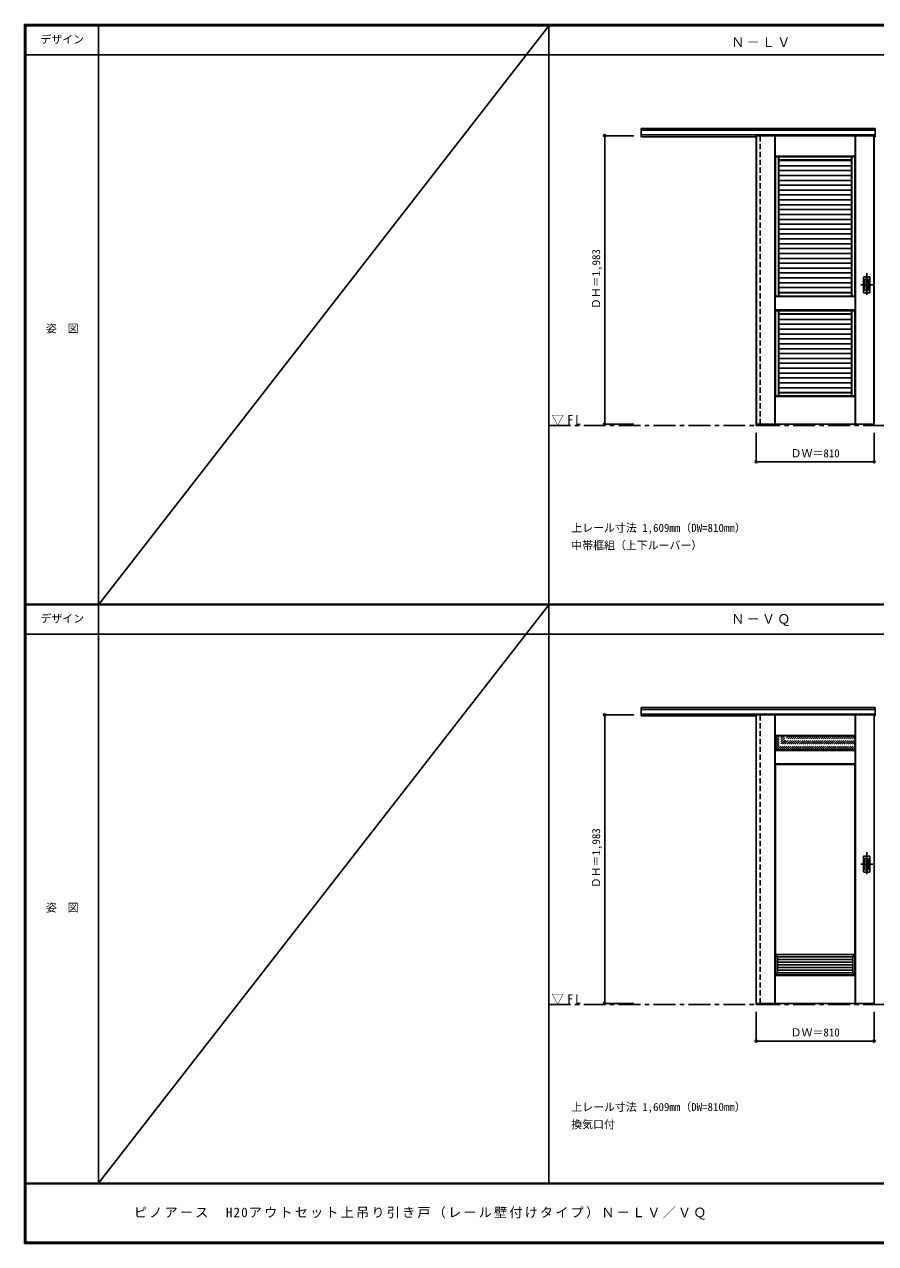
# Model space of a CAD drawing. Units: millimetres, scale not verified. Extents: x -6000 to 5700, y -4307 to 4260.
# Drawn here: x -6000 to -152, y -4205 to 4175 of the extents above; entities that cross this region are included whole.
import ezdxf
from ezdxf.enums import TextEntityAlignment as Align

# ---------------------------------------------------------------- set-up
doc = ezdxf.new("R2010")
doc.units = ezdxf.units.MM
doc.header["$LTSCALE"] = 30
doc.header["$PDMODE"] = 32
doc.header["$PDSIZE"] = 15
doc.linetypes.add('CHAIN1', pattern=[8, 5, -1, 1, -1])
doc.linetypes.add('DASHED1', pattern=[1.8, 1.2, -0.6])
for name, color, linetype in [('0-1_通り芯', 4, 'CHAIN1'), ('0-2_扉', 3, 'Continuous'), ('0-3_仕上げ', 7, 'Continuous'), ('0-4_枠', 3, 'Continuous'), ('0-6_引手', 3, 'Continuous'), ('0-A_文字', 7, 'Continuous'), ('0-B_寸法', 4, 'Continuous'), ('0-C_ハッチ', 4, 'DASHED1'), ('F-0_補助線', 7, 'Continuous'), ('F-1_枠', 6, 'Continuous'), ('F-A_文字', 7, 'Continuous')]:
    doc.layers.add(name, color=color, linetype=linetype)
doc.styles.add('ＭＳ ゴシック', font='')
doc.styles.get('ＭＳ ゴシック').set_extended_font_data('MS Gothic')

msp = doc.modelspace()

# ---------------------------------------------------------------- linework, layer by layer
at = {"layer": '0-1_通り芯'}
for p, q in [((-213.25, 2465.5), (-213.25, 2303.5)), ((-172.25, 2384.5), (-254.25, 2384.5)), ((-213.25, -1515), (-213.25, -1677)), ((-172.25, -1596), (-254.25, -1596))]:
    msp.add_line(p, q, dxfattribs=at)
at = {"layer": '0-1_通り芯', "color": 7}
for p, q in [((-2397.5, 1418), (5690, 1418)), ((-2397.5, -2562.5), (5690, -2562.5))]:
    msp.add_line(p, q, dxfattribs=at)
at = {"layer": '0-2_扉', "color": 4, "linetype": 'DASHED1'}
for p, q in [((-972.25, 3410), (-972.25, 3406)), ((-972.25, -570.5), (-972.25, -574.5))]:
    msp.add_line(p, q, dxfattribs=at)
at = {"layer": '0-2_扉'}
for p, q in [((-972.25, 3410), (-972.25, 1427)), ((-972.25, 3410), (-162.25, 3410)), ((-972.25, -570.5), (-972.25, -2553.5)), ((-972.25, -570.5), (-162.25, -570.5))]:
    msp.add_line(p, q, dxfattribs=at)
for points in [[(-972.25, 1427), (-162.25, 1427), (-162.25, 3410)], [(-972.25, -2553.5), (-162.25, -2553.5), (-162.25, -570.5)]]:
    msp.add_lwpolyline(points, dxfattribs=at)
at = {"layer": '0-3_仕上げ'}
for p, q in [((-970.25, 1427), (-970.25, 3410)), ((-844.25, 1427), (-844.25, 3410)), ((-843.25, 3269), (-843.25, 3410)), ((-842.25, 3270), (-842.25, 3410)), ((-292.25, 3270), (-292.25, 3410)), ((-291.25, 3269), (-291.25, 3410)), ((-290.25, 1427), (-290.25, 3410)), ((-164.25, 1427), (-164.25, 3410)), ((-842.25, 3270), (-843.25, 3269)), ((-840.25, 3266), (-843.25, 3269)), ((-292.25, 3270), (-842.25, 3270)), ((-291.25, 3269), (-294.25, 3266)), ((-292.25, 3270), (-291.25, 3269)), ((-839.25, 3264), (-839.25, 2308)), ((-839.25, 3264), (-295.25, 3264)), ((-818.25, 3264), (-818.25, 2308)), ((-817.25, 3241.04), (-317.25, 3241.04)), ((-317.25, 3239.54), (-817.25, 3239.54)), ((-317.25, 3203.47), (-817.25, 3203.47)), ((-318.25, 3243), (-816.25, 3243)), ((-316.25, 3264), (-316.25, 2308)), ((-295.25, 3264), (-295.25, 2308)), ((-317.25, 3169.97), (-817.25, 3169.97)), ((-317.25, 3136.47), (-817.25, 3136.47)), ((-317.25, 3102.97), (-817.25, 3102.97)), ((-317.25, 3069.47), (-817.25, 3069.47)), ((-317.25, 3035.97), (-817.25, 3035.97)), ((-317.25, 3002.47), (-817.25, 3002.47)), ((-317.25, 2968.97), (-817.25, 2968.97)), ((-317.25, 2935.47), (-817.25, 2935.47)), ((-317.25, 2901.97), (-817.25, 2901.97)), ((-317.25, 2868.47), (-817.25, 2868.47)), ((-317.25, 2834.97), (-817.25, 2834.97)), ((-317.25, 2801.47), (-817.25, 2801.47)), ((-317.25, 2767.97), (-817.25, 2767.97)), ((-317.25, 2734.47), (-817.25, 2734.47)), ((-317.25, 2700.97), (-817.25, 2700.97)), ((-317.25, 2667.47), (-817.25, 2667.47)), ((-317.25, 2633.97), (-817.25, 2633.97)), ((-317.25, 2600.47), (-817.25, 2600.47)), ((-317.25, 2566.97), (-817.25, 2566.97)), ((-317.25, 2533.47), (-817.25, 2533.47)), ((-317.25, 2499.97), (-817.25, 2499.97)), ((-317.25, 2466.47), (-817.25, 2466.47)), ((-317.25, 2432.97), (-817.25, 2432.97)), ((-317.25, 2399.47), (-817.25, 2399.47)), ((-317.25, 2365.97), (-817.25, 2365.97)), ((-843.25, 2305), (-840.25, 2308)), ((-842.25, 2304), (-843.25, 2305)), ((-842.25, 2212), (-842.25, 2304)), ((-292.25, 2304), (-842.25, 2304)), ((-317.25, 2332.47), (-817.25, 2332.47)), ((-817.25, 2330), (-816.25, 2329)), ((-816.25, 2329), (-816.25, 2308)), ((-317.25, 2330), (-318.25, 2329)), ((-294.25, 2308), (-291.25, 2305)), ((-292.25, 2304), (-291.25, 2305)), ((-292.25, 2212), (-292.25, 2304)), ((-291.25, 2211), (-291.25, 2305)), ((-843.25, 2211), (-842.25, 2212)), ((-842.25, 2212), (-292.25, 2212)), ((-839.25, 2206), (-839.25, 1621)), ((-839.25, 2206), (-295.25, 2206)), ((-818.25, 2206), (-818.25, 1621)), ((-817.25, 2183.04), (-317.25, 2183.04)), ((-318.25, 2185), (-816.25, 2185)), ((-316.25, 2206), (-316.25, 1621)), ((-295.25, 2206), (-295.25, 1621)), ((-291.25, 2211), (-294.25, 2208)), ((-291.25, 2211), (-292.25, 2212)), ((-317.25, 2146.97), (-817.25, 2146.97)), ((-317.25, 2113.47), (-817.25, 2113.47)), ((-317.25, 2079.97), (-817.25, 2079.97)), ((-317.25, 2046.47), (-817.25, 2046.47)), ((-317.25, 2012.97), (-817.25, 2012.97)), ((-317.25, 1979.47), (-817.25, 1979.47)), ((-317.25, 1945.97), (-817.25, 1945.97)), ((-317.25, 1912.47), (-817.25, 1912.47)), ((-317.25, 1878.97), (-817.25, 1878.97)), ((-317.25, 1845.47), (-817.25, 1845.47)), ((-317.25, 1811.97), (-817.25, 1811.97)), ((-317.25, 1778.47), (-817.25, 1778.47)), ((-317.25, 1744.97), (-817.25, 1744.97)), ((-317.25, 1711.47), (-817.25, 1711.47)), ((-317.25, 1677.97), (-817.25, 1677.97)), ((-843.25, 1618), (-840.25, 1621)), ((-842.25, 1617), (-843.25, 1618)), ((-843.25, 1427), (-843.25, 1618)), ((-842.25, 1427), (-842.25, 1617)), ((-292.25, 1617), (-842.25, 1617)), ((-317.25, 1644.47), (-817.25, 1644.47)), ((-817.25, 1643), (-816.25, 1642)), ((-816.25, 1642), (-816.25, 1621)), ((-816.25, 1642), (-318.25, 1642)), ((-317.25, 1643), (-318.25, 1642)), ((-318.25, 1642), (-318.25, 1621)), ((-294.25, 1621), (-291.25, 1618)), ((-292.25, 1617), (-291.25, 1618)), ((-292.25, 1427), (-292.25, 1617)), ((-291.25, 1427), (-291.25, 1618)), ((-844.25, -2553.5), (-844.25, -570.5)), ((-842.75, -713.5), (-842.75, -570.5)), ((-841.25, -712), (-841.25, -570.5)), ((-293.25, -712), (-293.25, -570.5)), ((-291.75, -713.5), (-291.75, -570.5)), ((-290.25, -2553.5), (-290.25, -570.5)), ((-840.25, -716), (-842.75, -713.5)), ((-842.75, -908.5), (-842.75, -813.5)), ((-841.25, -907), (-841.25, -815)), ((-293.25, -815), (-841.25, -815)), ((-294.25, -811), (-291.75, -813.5)), ((-293.25, -815), (-291.75, -813.5)), ((-293.25, -907), (-293.25, -815)), ((-291.75, -908.5), (-291.75, -813.5)), ((-841.25, -907), (-842.75, -908.5)), ((-840.25, -911), (-842.75, -908.5)), ((-841.25, -907), (-293.25, -907)), ((-840.25, -2218), (-825.25, -2233)), ((-840.25, -2218), (-840.25, -2358)), ((-294.25, -2218), (-840.25, -2218)), ((-309.25, -2233), (-294.25, -2218)), ((-294.25, -2358), (-294.25, -2218)), ((-825.25, -2343), (-840.25, -2358)), ((-842.75, -2553.5), (-842.75, -2360.5)), ((-293.25, -2362), (-841.25, -2362)), ((-841.25, -2553.5), (-841.25, -2362)), ((-294.25, -2358), (-291.75, -2360.5)), ((-293.25, -2362), (-291.75, -2360.5)), ((-293.25, -2553.5), (-293.25, -2362)), ((-291.75, -2553.5), (-291.75, -2360.5))]:
    msp.add_line(p, q, dxfattribs=at)
at = {"layer": '0-3_仕上げ', "color": 3}
for p, q in [((-840.25, 2308), (-840.25, 3266)), ((-294.25, 3266), (-840.25, 3266)), ((-817.25, 2308), (-817.25, 3266)), ((-817.25, 3242), (-317.25, 3242)), ((-317.25, 2308), (-317.25, 3266)), ((-294.25, 2308), (-294.25, 3266)), ((-294.25, 2308), (-840.25, 2308)), ((-817.25, 2330), (-317.25, 2330)), ((-840.25, 2208), (-840.25, 1621)), ((-840.25, 2208), (-294.25, 2208)), ((-817.25, 1621), (-817.25, 2208)), ((-817.25, 2184), (-317.25, 2184)), ((-317.25, 1621), (-317.25, 2208)), ((-294.25, 2208), (-294.25, 1621)), ((-294.25, 1621), (-840.25, 1621)), ((-817.25, 1643), (-317.25, 1643)), ((-294.25, -716), (-840.25, -716)), ((-840.25, -811), (-840.25, -716)), ((-294.25, -811), (-294.25, -716)), ((-294.25, -811), (-840.25, -811)), ((-840.25, -911), (-840.25, -2358)), ((-825.25, -2233), (-825.25, -2343)), ((-309.25, -2233), (-825.25, -2233)), ((-309.25, -2251.33), (-825.25, -2251.33)), ((-309.25, -2343), (-309.25, -2233)), ((-309.25, -2269.67), (-825.25, -2269.67)), ((-309.25, -2288), (-825.25, -2288)), ((-309.25, -2306.33), (-825.25, -2306.33)), ((-309.25, -2324.67), (-825.25, -2324.67)), ((-825.25, -2343), (-309.25, -2343)), ((-294.25, -2358), (-840.25, -2358))]:
    msp.add_line(p, q, dxfattribs=at)
at = {"layer": '0-3_仕上げ'}
for points in [[(-817.25, 3242), (-816.25, 3243), (-816.25, 3264)], [(-317.25, 3242), (-318.25, 3243), (-318.25, 3264)], [(-840.25, 2208), (-843.25, 2211), (-843.25, 2305)], [(-816.25, 2329), (-318.25, 2329), (-318.25, 2308)], [(-817.25, 2184), (-816.25, 2185), (-816.25, 2206)], [(-317.25, 2184), (-318.25, 2185), (-318.25, 2206)], [(-293.25, -712), (-841.25, -712), (-842.75, -713.5)], [(-293.25, -712), (-291.75, -713.5), (-294.25, -716)], [(-841.25, -815), (-842.75, -813.5), (-840.25, -811)], [(-293.25, -907), (-291.75, -908.5), (-294.25, -911)], [(-840.25, -2358), (-294.25, -2358), (-309.25, -2343)], [(-841.25, -2362), (-842.75, -2360.5), (-840.25, -2358)]]:
    msp.add_lwpolyline(points, dxfattribs=at)
at = {"layer": '0-3_仕上げ', "color": 3}
msp.add_lwpolyline([(-840.25, -911), (-294.25, -911), (-294.25, -2358)], dxfattribs=at)
at = {"layer": '0-4_枠'}
for p, q in [((-1763.25, 3460), (-154.25, 3460)), ((-1763.25, 3403), (-1763.25, 3460)), ((-1763.25, 3447), (-154.25, 3447)), ((-154.25, 3403), (-154.25, 3460)), ((-1763.25, 3415), (-154.25, 3415)), ((-1763.25, 3403), (-972.25, 3403)), ((-973.25, 3415), (-973.25, 1418)), ((-945.25, 3410), (-945.25, 3415)), ((-162.25, 3403), (-154.25, 3403)), ((-945.25, 1427), (-945.25, 1418)), ((-973.25, 1418), (-945.25, 1418)), ((-1763.25, -520.5), (-154.25, -520.5)), ((-1763.25, -577.5), (-1763.25, -520.5)), ((-1763.25, -533.5), (-154.25, -533.5)), ((-1763.25, -565.5), (-154.25, -565.5)), ((-1763.25, -577.5), (-972.25, -577.5)), ((-973.25, -565.5), (-973.25, -2562.5)), ((-945.25, -570.5), (-945.25, -565.5)), ((-162.25, -577.5), (-154.25, -577.5)), ((-154.25, -577.5), (-154.25, -520.5)), ((-973.25, -2562.5), (-945.25, -2562.5)), ((-945.25, -2553.5), (-945.25, -2562.5))]:
    msp.add_line(p, q, dxfattribs=at)
at = {"layer": '0-4_枠', "color": 4, "linetype": 'DASHED1'}
for p, q in [((-945.25, 1427), (-945.25, 3410)), ((-945.25, -2553.5), (-945.25, -570.5))]:
    msp.add_line(p, q, dxfattribs=at)
at = {"layer": '0-6_引手'}
for p, q in [((-234.25, 2438), (-234.25, 2331)), ((-232.75, 2439.5), (-193.75, 2439.5)), ((-192.25, 2331), (-192.25, 2438)), ((-232.75, 2329.5), (-193.75, 2329.5)), ((-234.25, -1542.5), (-234.25, -1649.5)), ((-232.75, -1541), (-193.75, -1541)), ((-192.25, -1649.5), (-192.25, -1542.5)), ((-232.75, -1651), (-193.75, -1651))]:
    msp.add_line(p, q, dxfattribs=at)
at = {"layer": '0-6_引手', "color": 7}
for p, q in [((-225.75, 2422), (-225.75, 2347)), ((-224.25, 2423.5), (-202.25, 2423.5)), ((-200.75, 2347), (-200.75, 2422)), ((-224.25, 2345.5), (-202.25, 2345.5)), ((-225.75, -1558.5), (-225.75, -1633.5)), ((-224.25, -1557), (-202.25, -1557)), ((-200.75, -1633.5), (-200.75, -1558.5)), ((-224.25, -1635), (-202.25, -1635))]:
    msp.add_line(p, q, dxfattribs=at)
at = {"layer": '0-6_引手'}
for centre, start, end in [((-232.75, 2438), 90, 180), ((-193.75, 2438), 0, 90), ((-232.75, 2331), 180, 270), ((-193.75, 2331), 270, 0), ((-232.75, -1542.5), 90, 180), ((-193.75, -1542.5), 0, 90), ((-232.75, -1649.5), 180, 270), ((-193.75, -1649.5), 270, 0)]:
    msp.add_arc(centre, 1.5, start, end, dxfattribs=at)
at = {"layer": '0-6_引手', "color": 7}
for centre, start, end in [((-224.25, 2422), 90, 180), ((-224.25, 2347), 180, 270), ((-202.25, 2422), 0, 90), ((-202.25, 2347), 270, 0), ((-224.25, -1558.5), 90, 180), ((-202.25, -1558.5), 0, 90), ((-224.25, -1633.5), 180, 270), ((-202.25, -1633.5), 270, 0)]:
    msp.add_arc(centre, 1.5, start, end, dxfattribs=at)
at = {"layer": '0-B_寸法'}
for p, q in [((-2013.25, 3410), (-2013.25, 1427)), ((-2013.25, 3410), (-1813.25, 3410)), ((-2013.25, 1427), (-1813.25, 1427)), ((-972.25, 1168), (-972.25, 1368)), ((-162.25, 1168), (-162.25, 1368)), ((-162.25, 1168), (-972.25, 1168)), ((-2013.25, -570.5), (-2013.25, -2553.5)), ((-2013.25, -570.5), (-1813.25, -570.5)), ((-2013.25, -2553.5), (-1813.25, -2553.5)), ((-972.25, -2812.5), (-972.25, -2612.5)), ((-162.25, -2812.5), (-162.25, -2612.5)), ((-162.25, -2812.5), (-972.25, -2812.5))]:
    msp.add_line(p, q, dxfattribs=at)
at = {"layer": '0-B_寸法', "color": 7}
for p in [(-2013.25, 3410), (-2013.25, 1427), (-972.25, 1168), (-162.25, 1168), (-2013.25, -570.5), (-2013.25, -2553.5), (-972.25, -2812.5), (-162.25, -2812.5)]:
    msp.add_point(p, dxfattribs=at)
at = {"layer": '0-C_ハッチ'}
for p, q in [((-840.25, -736.8), (-819.45, -716)), ((-840.25, -750.94), (-805.31, -716)), ((-840.25, -779.23), (-777.02, -716)), ((-840.25, -793.37), (-762.88, -716)), ((-840.25, -807.51), (-748.74, -716)), ((-840.25, -765.08), (-791.17, -716)), ((-840.25, -722.66), (-833.59, -716)), ((-829.6, -811), (-734.6, -716)), ((-815.46, -811), (-720.46, -716)), ((-801.31, -811), (-706.31, -716)), ((-787.17, -811), (-692.17, -716)), ((-773.03, -811), (-678.03, -716)), ((-758.89, -811), (-663.89, -716)), ((-744.75, -811), (-649.75, -716)), ((-730.6, -811), (-635.6, -716)), ((-716.46, -811), (-621.46, -716)), ((-702.32, -811), (-607.32, -716)), ((-688.18, -811), (-593.18, -716)), ((-674.03, -811), (-579.03, -716)), ((-659.89, -811), (-564.89, -716)), ((-645.75, -811), (-550.75, -716)), ((-631.61, -811), (-536.61, -716)), ((-617.47, -811), (-522.47, -716)), ((-603.32, -811), (-508.32, -716)), ((-589.18, -811), (-494.18, -716)), ((-575.04, -811), (-480.04, -716)), ((-560.9, -811), (-465.9, -716)), ((-546.76, -811), (-451.76, -716)), ((-532.61, -811), (-437.61, -716)), ((-518.47, -811), (-423.47, -716)), ((-504.33, -811), (-409.33, -716)), ((-490.19, -811), (-395.19, -716)), ((-476.04, -811), (-381.04, -716)), ((-461.9, -811), (-366.9, -716)), ((-447.76, -811), (-352.76, -716)), ((-433.62, -811), (-338.62, -716)), ((-419.48, -811), (-324.48, -716)), ((-405.33, -811), (-310.33, -716)), ((-391.19, -811), (-296.19, -716)), ((-377.05, -811), (-294.25, -728.2)), ((-362.91, -811), (-294.25, -742.34)), ((-348.77, -811), (-294.25, -756.48)), ((-334.62, -811), (-294.25, -770.63)), ((-320.48, -811), (-294.25, -784.77)), ((-306.34, -811), (-294.25, -798.91))]:
    msp.add_line(p, q, dxfattribs=at)
at = {"layer": 'F-0_補助線'}
for p, q in [((-2397.5, 4165), (-5490, 184.5)), ((-2397.5, 184.5), (-5490, -3790))]:
    msp.add_line(p, q, dxfattribs=at)
at = {"layer": 'F-1_枠'}
for p, q in [((-6000, 4175), (5700, 4175)), ((-6000, 4175), (-6000, -4205)), ((-6000, 4170), (5700, 4170)), ((-6000, 4165), (5700, 4165)), ((-5995, 4175), (-5995, -4205)), ((-5990, 4175), (-5990, -4205)), ((-5490, 4175), (-5490, -3790)), ((-2397.5, -3790), (-2397.5, 4175)), ((-6000, 3965), (5700, 3965)), ((-6000, 190.5), (5700, 190.5)), ((-6000, 187.5), (5700, 187.5)), ((-6000, 184.5), (5700, 184.5)), ((-6000, -15.5), (5700, -15.5)), ((5700, -3790), (-6000, -3790)), ((5700, -3795), (-6000, -3795)), ((5700, -4195), (-6000, -4195)), ((5700, -4200), (-6000, -4200)), ((5700, -4205), (-6000, -4205))]:
    msp.add_line(p, q, dxfattribs=at)

# ---------------------------------------------------------------- texts
at = {"layer": '0-A_文字', "style": 'ＭＳ ゴシック'}
for s, p in [('上レール寸法 1,609mm（DW=810mm）', (-2243.25, 670.5)), ('中帯框組（上下ルーバー）', (-2243.25, 550.5)), ('上レール寸法 1,609mm（DW=810mm）', (-2243.25, -3310)), ('換気口付', (-2243.25, -3430))]:
    msp.add_text(s, height=54.99, dxfattribs=at).set_placement(p, align=Align.BOTTOM_LEFT)
at = {"layer": '0-A_文字', "char_height": 65.98, "attachment_point": 7, "style": 'ＭＳ ゴシック'}
for s, insert in [('\\T1.17;Ｎ－ＬＶ', (-1143.75, 4020)), ('\\T1.26;\\W0.95;▽FL', (-2378.75, 1418)), ('\\T1.17;Ｎ－ＶＱ', (-1143.75, 39.5)), ('\\T1.26;\\W0.95;▽FL', (-2378.75, -2562.5))]:
    msp.add_mtext(s, dxfattribs=dict(at, insert=insert))
at = {"layer": '0-B_寸法', "color": 7, "style": 'ＭＳ ゴシック'}
for p in [(-2028.25, 2218.25), (-2028.25, -1762.25)]:
    msp.add_text('ＤＨ＝1,983', height=54.99, rotation=90, dxfattribs=at).set_placement(p, align=Align.BOTTOM_LEFT)
for p in [(-736, 1183), (-736, -2797.5)]:
    msp.add_text('ＤＷ＝810', height=54.99, dxfattribs=at).set_placement(p, align=Align.BOTTOM_LEFT)
at = {"layer": 'F-A_文字', "style": 'ＭＳ ゴシック'}
for s, p in [('デザイン', (-5890, 4027.5)), ('姿\u3000図', (-5852.5, 2040.25)), ('デザイン', (-5890, 47)), ('姿\u3000図', (-5852.5, -1940.25))]:
    msp.add_text(s, height=54.99, dxfattribs=at).set_placement(p, align=Align.BOTTOM_LEFT)
at = {"layer": 'F-A_文字', "insert": (-5247.55, -4040), "char_height": 65.98, "attachment_point": 7, "style": 'ＭＳ ゴシック'}
msp.add_mtext('\\T1.17;ピノアース\u3000H20アウトセット上吊り引き戸（レール壁付けタイプ）Ｎ－ＬＶ／ＶＱ', dxfattribs=at)

doc.saveas('drawing.dxf')
